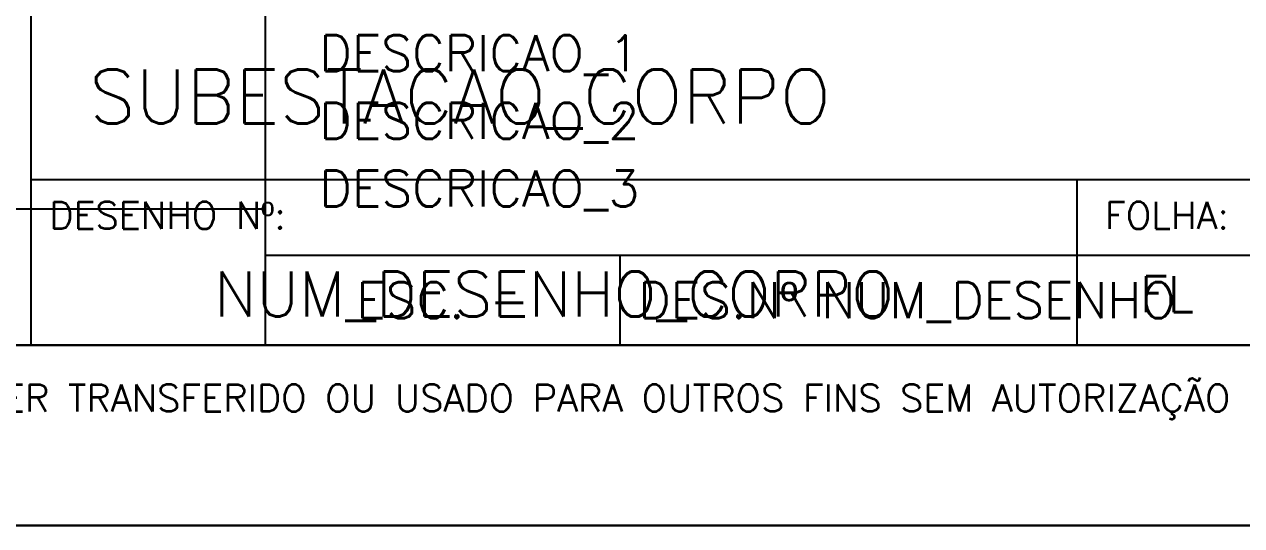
# Model space of a CAD drawing. Header units: millimetres. Extents: x 0 to 420, y 0 to 297.
# Drawn here: x 311.6 to 379.1, y 0 to 27.8 of the extents above; entities that cross this region are included whole.
import ezdxf
from ezdxf.enums import TextEntityAlignment as Align

# ---------------------------------------------------------------- set-up
doc = ezdxf.new("R2010")
doc.units = ezdxf.units.MM
doc.layers.add('-1', color=7, linetype='Continuous')
doc.layers.add('1', color=7, linetype='Continuous')
doc.styles.add('RA100', font='ROMANS.SHX', dxfattribs={"height": 2.5})
doc.styles.add('RA60', font='ROMANS.SHX', dxfattribs={"height": 1.5})
doc.styles.add('RA80', font='ROMANS.SHX')
doc.styles.add('ROMANS', font='romans.shx')

msp = doc.modelspace()

# ---------------------------------------------------------------- linework, layer by layer
at = {"layer": '-1', "color": 3}
for p, q in [((312, 10), (312, 28.4)), ((312, 19.2), (410, 19.2)), ((370, 19.2), (370, 10))]:
    msp.add_line(p, q, dxfattribs=at)
at = {"layer": '-1', "color": 5}
msp.add_line((410, 10), (16.654, 10), dxfattribs=at)
at = {"layer": '-1', "color": 1}
msp.add_line((420, 0), (0, 0), dxfattribs=at)
at = {"layer": '1', "color": 6}
for p, q in [((325, 10), (325, 45)), ((20, 10), (410, 10))]:
    msp.add_line(p, q, dxfattribs=at)
at = {"layer": '1', "color": 3}
msp.add_line((269, 17.576), (325, 17.576), dxfattribs=at)
at = {"layer": '1'}
for p, q in [((325, 15), (410, 15)), ((344.682, 10), (344.682, 15))]:
    msp.add_line(p, q, dxfattribs=at)
at = {"layer": '1', "color": 1}
msp.add_line((0, 0), (420, 0), dxfattribs=at)

# ---------------------------------------------------------------- texts
at = {"layer": '-1', "style": 'RA60'}
msp.add_text('DESENHO Nº:', height=1.5, dxfattribs=at).set_placement((313, 17.2), align=Align.MIDDLE_LEFT)
msp.add_text('FOLHA:', height=1.5, dxfattribs=at).set_placement((375, 17.2), align=Align.MIDDLE_CENTER)
at = {"layer": '-1', "color": 5, "style": 'RA80'}
msp.add_attdef('SUBESTACAO_CORPO', text='', height=3, dxfattribs=at).set_placement((315.22, 23.8), align=Align.MIDDLE_LEFT)
at = {"layer": '-1', "lineweight": -3, "style": 'RA80'}
msp.add_attdef('NUM_DESENHO_CORPO', text='S000-000-0000', height=2.5, dxfattribs=at).set_placement((341, 12.845), align=Align.MIDDLE_CENTER)
at = {"layer": '-1', "style": 'RA80'}
msp.add_attdef('FL', text='', height=2, dxfattribs=at).set_placement((375, 12.841), align=Align.MIDDLE_CENTER)
at = {"layer": '1', "style": 'RA100'}
msp.add_text('DES.Nº', height=2, dxfattribs=at).set_placement((345.682, 12.5), align=Align.MIDDLE_LEFT)
msp.add_text('ESC. -', height=2, dxfattribs=at).set_placement((334.841, 12.5), align=Align.MIDDLE_CENTER)
at = {"layer": '1', "style": 'RA60'}
msp.add_text('ESTE DESENHO É PROPRIEDADE DA ELETROSUL - NÃO PODE SER TRANSFERIDO OU USADO PARA OUTROS FINS SEM AUTORIZAÇÃO ESCRITA.', height=1.5, dxfattribs=at).set_placement((246.347, 6.323))
at = {"layer": '1', "style": 'RA100'}
for tag, text, p in [('DESCRICAO_1', '', (327.992, 26.193)), ('DESCRICAO_2', 'DIAGRAMA FUNCIONAL', (327.992, 22.443)), ('DESCRICAO_3', 'CAPA', (327.992, 18.693))]:
    msp.add_attdef(tag, text=text, height=2, dxfattribs=at).set_placement(p, align=Align.MIDDLE_LEFT)
at = {"layer": '1', "color": 7, "lineweight": -3, "style": 'ROMANS'}
msp.add_attdef('NUM_DESENHO', text='S000-704-0000', height=2, dxfattribs=at).set_placement((355.838, 12.5), align=Align.MIDDLE_LEFT)

doc.saveas('drawing.dxf')
